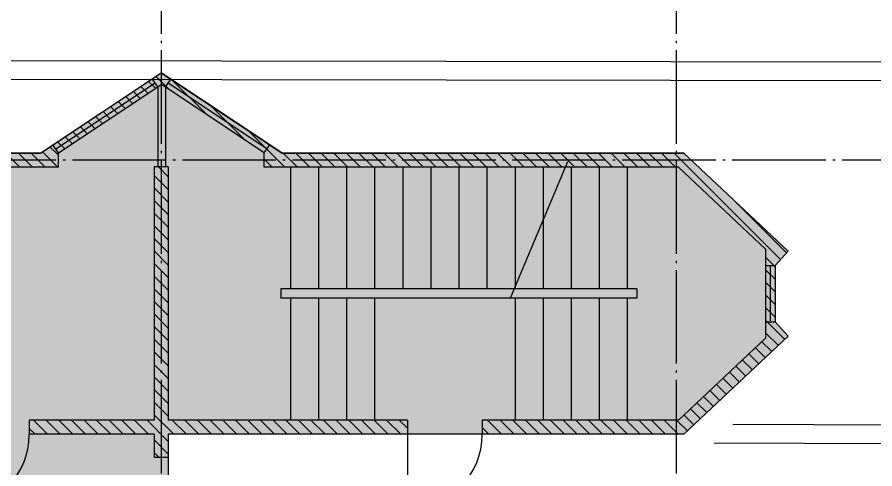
# Model space of a CAD drawing. Header units: millimetres. Extents: x -67913 to 128525, y -54442 to 63422.
# Drawn here: x 92095 to 101258, y 29470 to 34299 of the extents above; entities that cross this region are included whole.
import ezdxf

# ---------------------------------------------------------------- set-up
doc = ezdxf.new("R2010")
doc.units = ezdxf.units.MM
doc.header["$LTSCALE"] = 500
doc.linetypes.add('AXIS', pattern=[2.35, 2, -0.15, 0.05, -0.15])
for name, color, linetype in [('020KijnSn', 1, 'AXIS'), ('090Gaikou', 5, 'Continuous'), ('143Hatch8', 5, 'Continuous'), ('143Solid8', 253, 'Continuous'), ('220Kabe9', 7, 'Continuous'), ('230Kaik9', 7, 'Continuous'), ('320Step', 4, 'Continuous'), ('330KattA9', 6, 'Continuous')]:
    doc.layers.add(name, color=color, linetype=linetype)
doc.layers.add('HOJO', color=211, linetype='Continuous', plot=False)
pattern_1 = [(315, (77134.61, 0), (67.35192, 67.35192), [])]

msp = doc.modelspace()

# ---------------------------------------------------------------- hatches: boundary and pattern name
at = {"layer": '143Hatch8', "linetype": 'Continuous'}
h = msp.add_hatch(dxfattribs=at)
h.set_pattern_fill('ANSI31', scale=30, angle=270)
h.set_pattern_definition(pattern_1)
h.paths.add_polyline_path([(99217.9849, 29840), (100333.3604, 30887.09), (100193.1088, 31043), (100193.1088, 31643), (100333.3604, 31797.91), (99217.9849, 32845), (94926.5659, 32845), (94793.1316, 32933.5793), (93737.6316, 33634.2643), (93737.6567, 33634.3001), (93634.6088, 33702.0947), (92342.6517, 32845), (88057.7327, 32845), (86942.3572, 31797.91), (87082.6088, 31643), (87082.6088, 31043), (86942.3572, 30887.09), (88057.7327, 29840), (88364.6088, 29840), (89366.6088, 29840), (89366.6088, 28550), (88514.6088, 28550), (88514.6088, 29840), (88364.6088, 29840), (88364.6088, 28550), (85409.6088, 28550), (85409.6088, 28400), (87684.6088, 28400), (87684.6088, 27765), (87834.6088, 27765), (87834.6088, 27775), (88509.6088, 27775), (88509.6088, 28400), (89614.6088, 28400), (89614.6088, 28550), (89516.6088, 28550), (89516.6088, 29840), (91424.6088, 29840), (91424.6088, 29990), (88117.1088, 29990), (87184.6088, 30865.4105), (87184.6088, 31819.5895), (88117.1088, 32695), (92534.6088, 32695), (92534.6088, 32850), (93634.6088, 33580), (93679.1088, 33550.685), (94734.6088, 32850), (94734.6088, 32695), (99158.6088, 32695), (100091.1088, 31819.5895), (100091.1088, 30865.4105), (99158.6088, 29990), (98613.6088, 29990), (98313.6088, 29990), (98013.6088, 29990), (97713.6088, 29990), (97413.6088, 29990), (97063.6088, 29990), (97063.6088, 29840)])
h = msp.add_hatch(dxfattribs=at)
h.set_pattern_fill('ANSI31', scale=30, angle=270)
h.set_pattern_definition(pattern_1)
h.paths.add_polyline_path([(96263.6088, 29840), (96263.6088, 29990), (95913.6088, 29990), (95613.6088, 29990), (95313.6088, 29990), (95013.6088, 29990), (93709.6088, 29990), (93709.6088, 32697), (93679.1088, 32697), (93596.6088, 32697), (93559.6088, 32697), (93559.6088, 29990), (92224.6088, 29990), (92224.6088, 29840), (93559.6088, 29840), (93559.6088, 29590), (93709.6088, 29590), (93709.6088, 29840)])
at = {"layer": '143Solid8'}
h = msp.add_hatch(color=254, dxfattribs=at)
edge = h.paths.add_edge_path()
edge.add_line((87682.1088, 11272.5), (87682.1088, 28400))
edge.add_line((87682.1088, 28400), (85409.6088, 28400))
edge.add_line((85409.6088, 28400), (85409.6088, 28550))
edge.add_line((85409.6088, 28550), (88364.6088, 28550))
edge.add_line((88364.6088, 28550), (88364.6088, 29840))
edge.add_line((88364.6088, 29840), (88057.7327, 29840))
edge.add_line((88057.7327, 29840), (86942.3572, 30887.09))
edge.add_line((86942.3572, 30887.09), (87082.6088, 31043))
edge.add_line((87082.6088, 31043), (87082.6088, 31643))
edge.add_line((87082.6088, 31643), (86942.3572, 31797.91))
edge.add_line((86942.3572, 31797.91), (88057.7327, 32845))
edge.add_line((88057.7327, 32845), (92342.6517, 32845))
edge.add_line((92342.6517, 32845), (93634.6088, 33702.0947))
edge.add_line((93634.6088, 33702.0947), (94926.5659, 32845))
edge.add_line((94926.5659, 32845), (99217.9849, 32845))
edge.add_line((99217.9849, 32845), (100333.3604, 31797.91))
edge.add_line((100333.3604, 31797.91), (100193.1088, 31643))
edge.add_line((100193.1088, 31643), (100193.1088, 31043))
edge.add_line((100193.1088, 31043), (100333.3604, 30887.09))
edge.add_line((100333.3604, 30887.09), (99217.9849, 29840))
edge.add_line((99217.9849, 29840), (93709.6088, 29840))
edge.add_line((93709.6088, 29840), (93709.6088, 28550))
edge.add_line((93709.6088, 28550), (101884.6088, 28550))
edge.add_line((101884.6088, 28550), (101884.6088, 28400))
edge.add_line((101884.6088, 28400), (101684.6088, 28400))
edge.add_line((101684.6088, 28400), (101684.6088, 27778))
edge.add_line((101684.6088, 27778), (99584.6088, 27778))
edge.add_line((99584.6088, 27778), (99584.6088, 27775))
edge.add_line((99584.6088, 27775), (99424.6088, 27775))
edge.add_line((99424.6088, 27775), (99424.6088, 27025))
edge.add_line((99424.6088, 27025), (99584.6088, 27025))
edge.add_line((99584.6088, 27025), (99584.6088, 20250))
edge.add_line((99584.6088, 20250), (99684.6088, 20250))
edge.add_line((99684.6088, 20250), (99884.6088, 20050))
edge.add_line((99884.6088, 20050), (99884.6088, 11450))
edge.add_line((99884.6088, 11450), (99684.6088, 11250))
edge.add_line((99684.6088, 11250), (99584.6088, 11250))
edge.add_line((99584.6088, 11250), (98834.6088, 11250))
edge.add_line((98834.6088, 11250), (98834.6088, 10624.9989))
edge.add_arc((98184.6088, 10624.9989), 650, 270, 360, ccw=False)
edge.add_line((98184.6088, 9974.9989), (96133.6088, 9974.9989))
edge.add_line((96133.6088, 9974.9989), (96133.6088, 9825))
edge.add_line((96133.6088, 9825), (95135.6088, 9825))
edge.add_line((95135.6088, 9825), (95135.6088, 9975))
edge.add_line((95135.6088, 9975), (94133.6088, 9975))
edge.add_line((94133.6088, 9975), (94133.6088, 9825))
edge.add_line((94133.6088, 9825), (93135.6088, 9825))
edge.add_line((93135.6088, 9825), (93135.6088, 9975))
edge.add_line((93135.6088, 9975), (92133.6088, 9975))
edge.add_line((92133.6088, 9975), (92133.6088, 9825))
edge.add_line((92133.6088, 9825), (91135.6088, 9825))
edge.add_line((91135.6088, 9825), (91135.6088, 9974.9983))
edge.add_line((91135.6088, 9974.9983), (89084.6081, 9975))
edge.add_arc((89084.6088, 10625), 650, 179.99989893, 269.99993591, ccw=False)
edge.add_line((88434.6088, 10625.0011), (88434.6088, 11272.5))
edge.add_line((88434.6088, 11272.5), (87682.1088, 11272.5))

# ---------------------------------------------------------------- linework, layer by layer
at = {"layer": '020KijnSn'}
for p, q in [((93634.6088, 37470), (93634.6088, -23200)), ((99134.6088, 37470), (99134.6088, -23200)), ((114834.6088, 32770), (72434.6088, 32770))]:
    msp.add_line(p, q, dxfattribs=at)
at = {"layer": '090Gaikou'}
for p, q in [((85494.3761, 33845.5468), (101837.2394, 33821.0994)), ((85694.0766, 33645.248), (101637.1326, 33621.3986)), ((101635.1616, 29937.7117), (99742.3746, 29944.1655)), ((101835.0543, 29737.0289), (99542.1784, 29744.8471))]:
    msp.add_line(p, q, dxfattribs=at)
at = {"layer": '220Kabe9'}
for p, q in [((93538.0795, 33638.5886), (93634.6088, 33702.0947)), ((93596.6088, 33555), (93538.0795, 33638.5886)), ((93737.6567, 33634.3001), (93634.6088, 33702.0947)), ((93679.1273, 33550.7115), (93737.6567, 33634.3001)), ((93596.6088, 33555), (93634.6088, 33580)), ((93596.6088, 33555), (93596.6088, 32697)), ((93679.1273, 33550.7115), (93634.6088, 33580)), ((93679.1088, 33550.7237), (93679.1088, 32697)), ((92342.6517, 32845), (92476.086, 32933.5793)), ((92534.6088, 32850), (92476.086, 32933.5793)), ((94734.6088, 32850), (94793.1316, 32933.5793)), ((94926.5659, 32845), (94793.1316, 32933.5793)), ((92342.6517, 32845), (88057.7327, 32845)), ((92534.6088, 32695), (92534.6088, 32850)), ((94734.6088, 32695), (94734.6088, 32850)), ((99217.9849, 32845), (94926.5659, 32845)), ((100333.3604, 31797.91), (99217.9849, 32845)), ((92534.6088, 32695), (88117.1088, 32695)), ((93559.6088, 32697), (93559.6088, 29990)), ((93709.6088, 32697), (93559.6088, 32697)), ((93709.6088, 32697), (93709.6088, 29990)), ((99158.6088, 32695), (94734.6088, 32695)), ((100091.1088, 31819.5895), (99158.6088, 32695)), ((100091.1088, 31819.5895), (100091.1088, 31643)), ((100193.1088, 31643), (100333.3604, 31797.91)), ((100091.1088, 31643), (100193.1088, 31643)), ((98714.6088, 31395), (94911.1088, 31395)), ((94911.1088, 31395), (94911.1088, 31293)), ((98714.6088, 31395), (98714.6088, 31293)), ((98714.6088, 31293), (94911.1088, 31293)), ((100091.1088, 31043), (100193.1088, 31043)), ((100091.1088, 31043), (100091.1088, 30865.4105)), ((100193.1088, 31043), (100333.3604, 30887.09)), ((100333.3604, 30887.09), (99217.9849, 29840)), ((100091.1088, 30865.4105), (99158.6088, 29990)), ((92224.6088, 29990), (92224.6088, 29840)), ((93559.6088, 29990), (92224.6088, 29990)), ((96263.6088, 29990), (93709.6088, 29990)), ((96263.6088, 29990), (96263.6088, 29840)), ((97063.6088, 29990), (97063.6088, 29840)), ((99158.6088, 29990), (97063.6088, 29990)), ((93559.6088, 29840), (92224.6088, 29840)), ((93559.6088, 29840), (93559.6088, 29590)), ((93709.6088, 29840), (93709.6088, 29590)), ((96263.6088, 29840), (93709.6088, 29840)), ((99217.9849, 29840), (97063.6088, 29840)), ((93709.6088, 29590), (93559.6088, 29590))]:
    msp.add_line(p, q, dxfattribs=at)
at = {"layer": '230Kaik9', "color": 5}
for p, q in [((92476.086, 32933.5793), (93538.086, 33638.5793)), ((94793.1316, 32933.5793), (93737.6316, 33634.2643)), ((92534.6088, 32850), (93596.6088, 33555)), ((94734.6088, 32850), (93679.1088, 33550.685)), ((100091.1088, 31643), (100091.1088, 31043)), ((100193.1088, 31643), (100193.1088, 31043))]:
    msp.add_line(p, q, dxfattribs=at)
at = {"layer": '230Kaik9'}
for p, q in [((92506.4022, 32892.4899), (93567.3474, 33596.7896)), ((94762.8154, 32892.4899), (93708.3702, 33592.4747)), ((100142.1088, 31043), (100142.1088, 31643))]:
    msp.add_line(p, q, dxfattribs=at)
at = {"layer": '320Step'}
for p, q in [((97369.0401, 31306.4808), (97978.741, 32754.5172)), ((95013.6088, 32695), (95013.6088, 31395)), ((95313.6088, 32695), (95313.6088, 31395)), ((95613.6088, 32695), (95613.6088, 31395)), ((95913.6088, 32695), (95913.6088, 31395)), ((96213.6088, 32695), (96213.6088, 31395)), ((96513.6088, 32695), (96513.6088, 31395)), ((96813.6088, 32695), (96813.6088, 31395)), ((97113.6088, 32695), (97113.6088, 31395)), ((97413.6088, 32695), (97413.6088, 31395)), ((97713.6088, 32695), (97713.6088, 31395)), ((98013.6088, 32695), (98013.6088, 31395)), ((98313.6088, 32695), (98313.6088, 31395)), ((98613.6088, 32695), (98613.6088, 31395)), ((95013.6088, 31293), (95013.6088, 29990)), ((95313.6088, 31293), (95313.6088, 29990)), ((95613.6088, 31293), (95613.6088, 29990)), ((95913.6088, 31293), (95913.6088, 29990)), ((97413.6088, 31293), (97413.6088, 29990)), ((97713.6088, 31293), (97713.6088, 29990)), ((98013.6088, 31293), (98013.6088, 29990)), ((98313.6088, 31293), (98313.6088, 29990)), ((98613.6088, 31293), (98613.6088, 29990))]:
    msp.add_line(p, q, dxfattribs=at)
at = {"layer": '330KattA9'}
for points in [[(91424.6088, 29840), (91424.6088, 29040, 0.414213562), (92224.6088, 29840)], [(96263.6088, 29840), (96263.6088, 29040, 0.414213562), (97063.6088, 29840)]]:
    msp.add_lwpolyline(points, format="xyb", dxfattribs=at)
at = {"layer": 'HOJO'}
msp.add_lwpolyline([(87682.1088, 11272.5), (87682.1088, 28400), (85409.6088, 28400), (85409.6088, 28550), (88364.6088, 28550), (88364.6088, 29840), (88057.7327, 29840), (86942.3572, 30887.09), (87082.6088, 31043), (87082.6088, 31643), (86942.3572, 31797.91), (88057.7327, 32845), (92342.6517, 32845), (93634.6088, 33702.0947), (94926.5659, 32845), (99217.9849, 32845), (100333.3604, 31797.91), (100193.1088, 31643), (100193.1088, 31043), (100333.3604, 30887.09), (99217.9849, 29840), (93709.6088, 29840), (93709.6088, 28550), (101884.6088, 28550)], dxfattribs=at)

doc.saveas('drawing.dxf')
